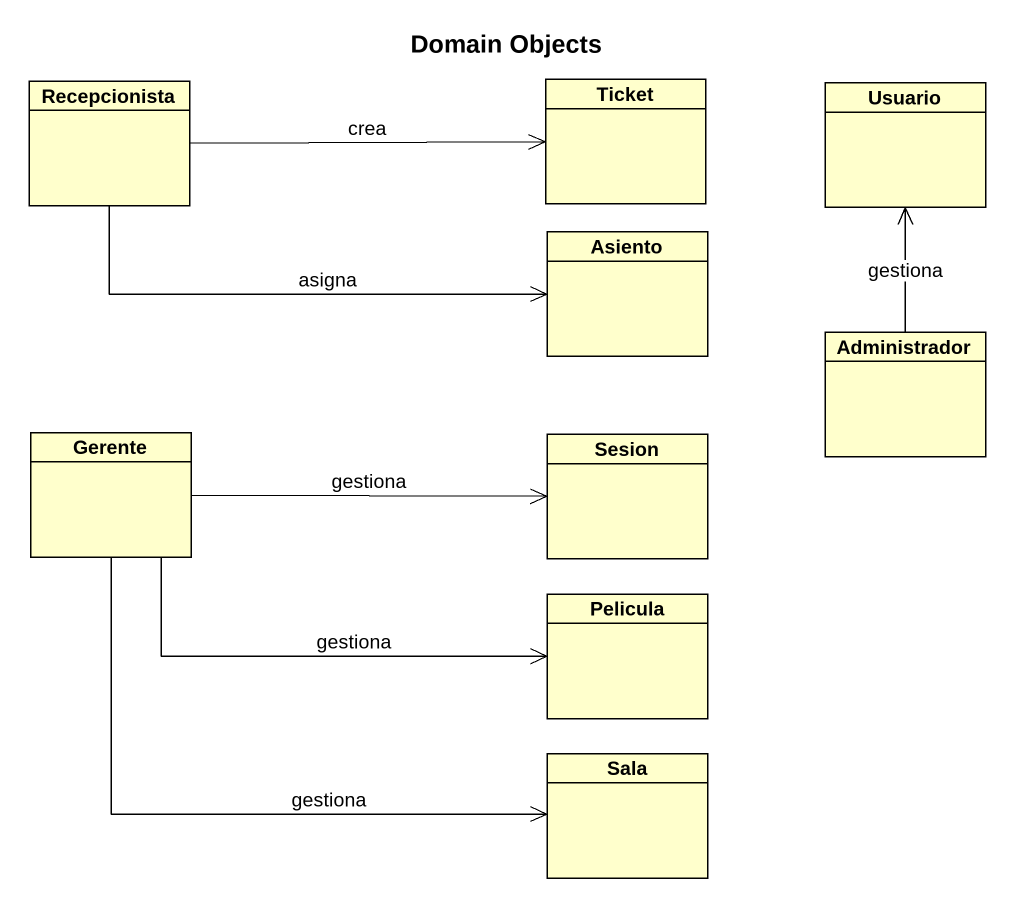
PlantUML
@startuml
title Domain Objects
hide circle
hide empty members
class Recepcionista
class Ticket
class Usuario
class Asiento
class Administrador
class Gerente
class Sesion
class Pelicula
class Sala
Recepcionista -right-> Ticket : crea
Recepcionista -right-> Asiento : asigna
Administrador -up-> Usuario : gestiona
Gerente -right-> Sesion : gestiona
Gerente -right-> Pelicula : gestiona
Gerente --> Sala : gestiona
@enduml
